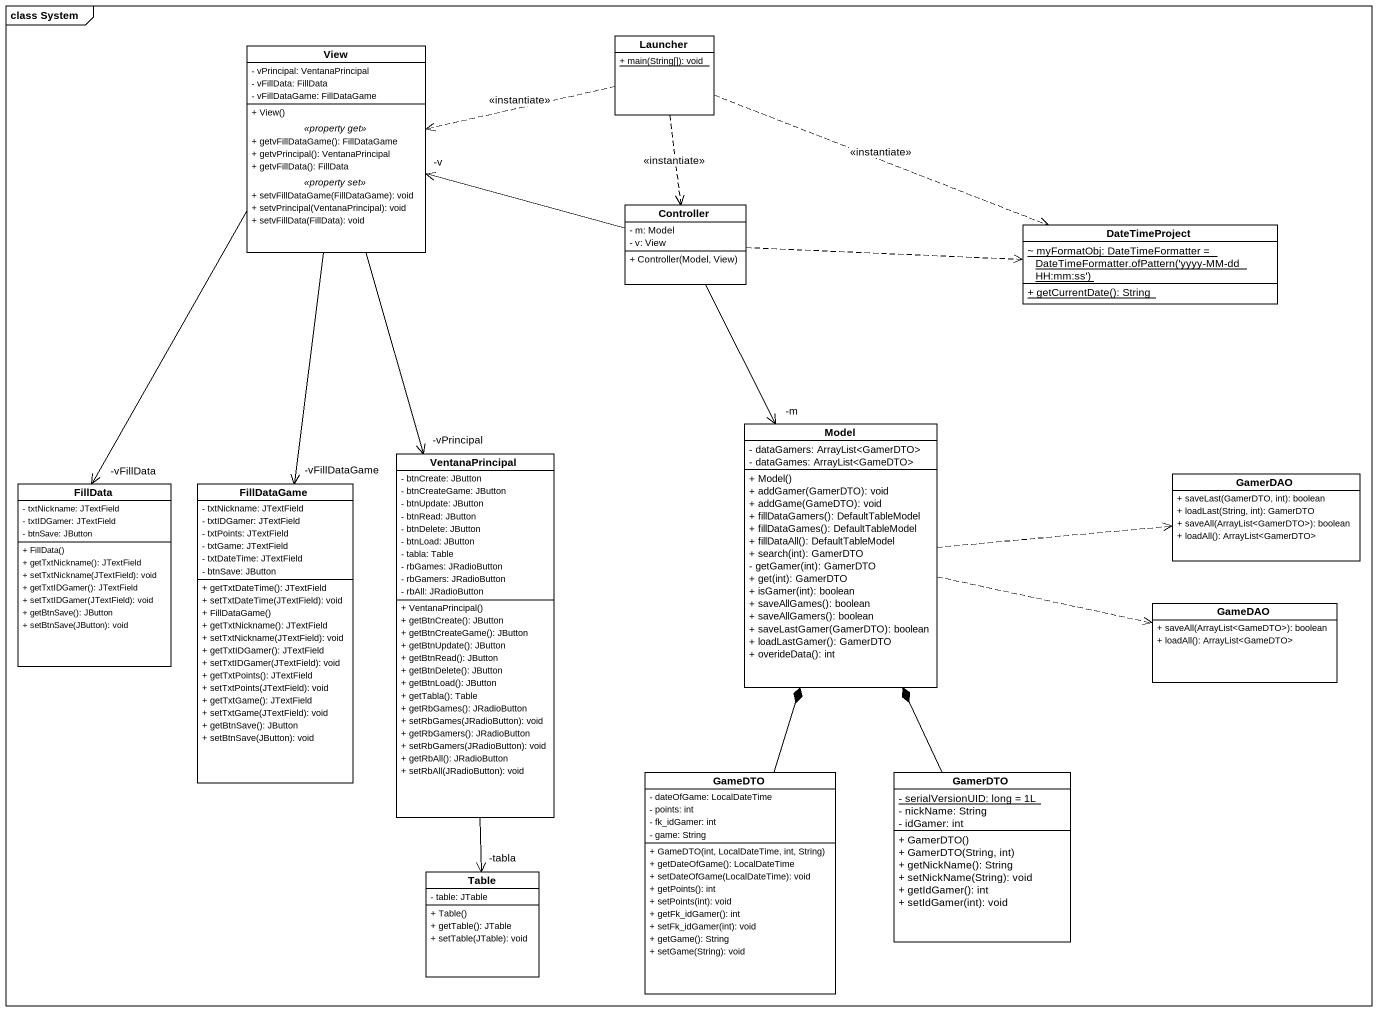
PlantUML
@startuml
mainframe class System
hide circle
hide empty members
skinparam classAttributeIconSize 0
class View {
  - vPrincipal: VentanaPrincipal
  - vFillData: FillData
  - vFillDataGame: FillDataGame
  --
  + View()
  .. <<property get>> ..
  + getvFillDataGame(): FillDataGame
  + getvPrincipal(): VentanaPrincipal
  + getvFillData(): FillData
  .. <<property set>> ..
  + setvFillDataGame(FillDataGame): void
  + setvPrincipal(VentanaPrincipal): void
  + setvFillData(FillData): void
}
class Launcher {
  {static} + main(String[]): void
}
class Controller {
  - m: Model
  - v: View
  + Controller(Model, View)
}
class DateTimeProject {
  {static} {field} ~ myFormatObj: DateTimeFormatter = DateTimeFormatter.ofPattern('yyyy-MM-dd HH:mm:ss')
  {static} + getCurrentDate(): String
}
class VentanaPrincipal {
  - btnCreate: JButton
  - btnCreateGame: JButton
  - btnUpdate: JButton
  - btnRead: JButton
  - btnDelete: JButton
  - btnLoad: JButton
  - tabla: Table
  - rbGames: JRadioButton
  - rbGamers: JRadioButton
  - rbAll: JRadioButton
  + VentanaPrincipal()
  + getBtnCreate(): JButton
  + getBtnCreateGame(): JButton
  + getBtnUpdate(): JButton
  + getBtnRead(): JButton
  + getBtnDelete(): JButton
  + getBtnLoad(): JButton
  + getTabla(): Table
  + getRbGames(): JRadioButton
  + setRbGames(JRadioButton): void
  + getRbGamers(): JRadioButton
  + setRbGamers(JRadioButton): void
  + getRbAll(): JRadioButton
  + setRbAll(JRadioButton): void
}
class Model {
  - dataGamers: ArrayList<GamerDTO>
  - dataGames: ArrayList<GameDTO>
  + Model()
  + addGamer(GamerDTO): void
  + addGame(GameDTO): void
  + fillDataGamers(): DefaultTableModel
  + fillDataGames(): DefaultTableModel
  + fillDataAll(): DefaultTableModel
  + search(int): GamerDTO
  - getGamer(int): GamerDTO
  + get(int): GamerDTO
  + isGamer(int): boolean
  + saveAllGames(): boolean
  + saveAllGamers(): boolean
  + saveLastGamer(GamerDTO): boolean
  + loadLastGamer(): GamerDTO
  + overideData(): int
}
class FillData {
  - txtNickname: JTextField
  - txtIDGamer: JTextField
  - btnSave: JButton
  + FillData()
  + getTxtNickname(): JTextField
  + setTxtNickname(JTextField): void
  + getTxtIDGamer(): JTextField
  + setTxtIDGamer(JTextField): void
  + getBtnSave(): JButton
  + setBtnSave(JButton): void
}
class FillDataGame {
  - txtNickname: JTextField
  - txtIDGamer: JTextField
  - txtPoints: JTextField
  - txtGame: JTextField
  - txtDateTime: JTextField
  - btnSave: JButton
  + getTxtDateTime(): JTextField
  + setTxtDateTime(JTextField): void
  + FillDataGame()
  + getTxtNickname(): JTextField
  + setTxtNickname(JTextField): void
  + getTxtIDGamer(): JTextField
  + setTxtIDGamer(JTextField): void
  + getTxtPoints(): JTextField
  + setTxtPoints(JTextField): void
  + getTxtGame(): JTextField
  + setTxtGame(JTextField): void
  + getBtnSave(): JButton
  + setBtnSave(JButton): void
}
class GamerDAO {
  + saveLast(GamerDTO, int): boolean
  + loadLast(String, int): GamerDTO
  + saveAll(ArrayList<GamerDTO>): boolean
  + loadAll(): ArrayList<GamerDTO>
}
class GameDAO {
  + saveAll(ArrayList<GameDTO>): boolean
  + loadAll(): ArrayList<GameDTO>
}
class GameDTO {
  - dateOfGame: LocalDateTime
  - points: int
  - fk_idGamer: int
  - game: String
  + GameDTO(int, LocalDateTime, int, String)
  + getDateOfGame(): LocalDateTime
  + setDateOfGame(LocalDateTime): void
  + getPoints(): int
  + setPoints(int): void
  + getFk_idGamer(): int
  + setFk_idGamer(int): void
  + getGame(): String
  + setGame(String): void
}
class GamerDTO {
  {static} - serialVersionUID: long = 1L
  - nickName: String
  - idGamer: int
  + GamerDTO()
  + GamerDTO(String, int)
  + getNickName(): String
  + setNickName(String): void
  + getIdGamer(): int
  + setIdGamer(int): void
}
class Table {
  - table: JTable
  + Table()
  + getTable(): JTable
  + setTable(JTable): void
}
View --> "-vPrincipal" VentanaPrincipal
View --> "-vFillData" FillData
View --> "-vFillDataGame" FillDataGame
Launcher .left.> View : <<instantiate>>
Launcher ..> Controller : <<instantiate>>
Launcher .right.> DateTimeProject : <<instantiate>>
Controller -left-> "-v" View
Controller .right.> DateTimeProject
Controller --> "-m" Model
VentanaPrincipal --> "-tabla" Table
Model .right.> GamerDAO
Model .right.> GameDAO
GameDTO -up-* Model
GamerDTO -up-* Model
@enduml
